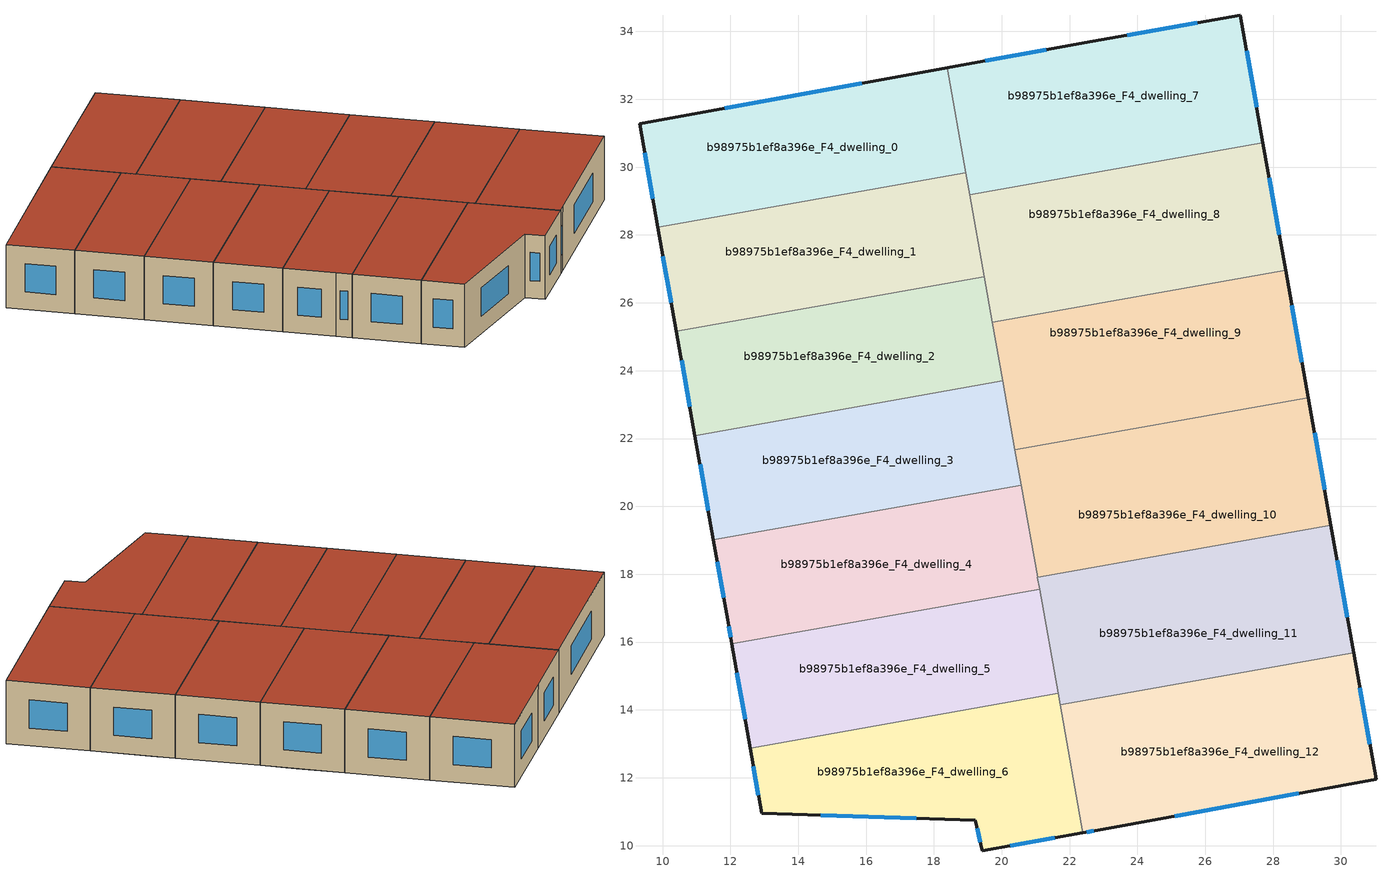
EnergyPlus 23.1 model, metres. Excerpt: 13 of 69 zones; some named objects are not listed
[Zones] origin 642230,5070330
b98975b1ef8a396e_F4_dwelling_0
 floor to b98975b1ef8a396e_F3_dwelling_0 (EU_floor_Construction): 18.39,32.93 18.94,29.84 9.86,28.23 9.32,31.27 z12
 wall outside (EU_wall_Construction): 18.39,32.93 9.32,31.27 9.86,28.23 z12:15
 wall to b98975b1ef8a396e_F4_dwelling_1 (EU_wall_Construction): 9.86,28.23 18.94,29.84 z12:15
 wall to b98975b1ef8a396e_F4_dwelling_7 (EU_wall_Construction): 18.94,29.84 18.39,32.93 z12:15
 window (EU_Window_Construction): 15.88,32.47 11.83,31.73 / 9.47,30.43 9.71,29.07 z12.83:14.17
 roof outside (EU_roof_Construction): 18.94,29.84 18.39,32.93 9.32,31.27 9.86,28.23 z15
b98975b1ef8a396e_F4_dwelling_1
 floor to b98975b1ef8a396e_F3_dwelling_1 (EU_floor_Construction): 18.94,29.84 19.48,26.77 10.41,25.16 9.86,28.23 z12
 wall outside (EU_wall_Construction): 9.86,28.23 10.41,25.16 z12:15
 wall to b98975b1ef8a396e_F4_dwelling_2 (EU_wall_Construction): 10.41,25.16 19.48,26.77 z12:15
 wall to b98975b1ef8a396e_F4_dwelling_8 (EU_wall_Construction): 19.48,26.77 19.05,29.19 z12:15
 wall to b98975b1ef8a396e_F4_dwelling_7 (EU_wall_Construction): 19.05,29.19 18.94,29.84 z12:15
 window (EU_Window_Construction): 10.01,27.38 10.26,26.01 z12.83:14.17
 roof outside (EU_roof_Construction): 19.48,26.77 18.94,29.84 9.86,28.23 10.41,25.16 z15
b98975b1ef8a396e_F4_dwelling_10
 floor to b98975b1ef8a396e_F3_dwelling_11 (EU_floor_Construction): 29.32,21.59 29.7,19.45 21.05,17.91 20.67,20.06 z12
 floor to b98975b1ef8a396e_F3_dwelling_10 (EU_floor_Construction): 29.04,23.21 29.32,21.59 20.67,20.06 20.39,21.67 z12
 wall outside (EU_wall_Construction): 29.7,19.45 29.04,23.21 z12:15
 wall to b98975b1ef8a396e_F4_dwelling_9 (EU_wall_Construction): 29.04,23.21 20.39,21.67 z12:15
 wall to b98975b1ef8a396e_F4_dwelling_11 (EU_wall_Construction): 21.05,17.91 29.7,19.45 z12:15
 wall to b98975b1ef8a396e_F4_dwelling_4 (EU_wall_Construction): 20.57,20.63 21.05,17.91 z12:15
 wall to b98975b1ef8a396e_F4_dwelling_3 (EU_wall_Construction): 20.39,21.67 20.57,20.63 z12:15
 window (EU_Window_Construction): 29.52,20.49 29.22,22.16 z12.83:14.17
 roof outside (EU_roof_Construction): 29.7,19.45 29.04,23.21 20.39,21.67 21.05,17.91 z15
b98975b1ef8a396e_F4_dwelling_11
 floor to b98975b1ef8a396e_F3_dwelling_12 (EU_floor_Construction): 29.89,18.37 30.37,15.69 21.72,14.16 21.24,16.84 z12
 floor to b98975b1ef8a396e_F3_dwelling_11 (EU_floor_Construction): 29.7,19.45 29.89,18.37 21.24,16.84 21.05,17.91 z12
 wall outside (EU_wall_Construction): 30.37,15.69 29.7,19.45 z12:15
 wall to b98975b1ef8a396e_F4_dwelling_12 (EU_wall_Construction): 21.72,14.16 30.37,15.69 z12:15
 wall to b98975b1ef8a396e_F4_dwelling_5 (EU_wall_Construction): 21.12,17.56 21.66,14.49 z12:15
 wall to b98975b1ef8a396e_F4_dwelling_4 (EU_wall_Construction): 21.05,17.91 21.12,17.56 z12:15
 wall to b98975b1ef8a396e_F4_dwelling_6 (EU_wall_Construction): 21.66,14.49 21.72,14.16 z12:15
 window (EU_Window_Construction): 30.18,16.73 29.89,18.41 z12.83:14.17
 roof outside (EU_roof_Construction): 30.37,15.69 29.7,19.45 21.05,17.91 21.72,14.16 z15
b98975b1ef8a396e_F4_dwelling_12
 floor to b98975b1ef8a396e_F3_dwelling_13 (EU_floor_Construction): 30.46,15.15 31.03,11.95 22.82,10.45 22.39,10.38 21.82,13.62 z12
 floor to b98975b1ef8a396e_F3_dwelling_12 (EU_floor_Construction): 30.37,15.69 30.46,15.15 21.82,13.62 21.72,14.16 z12
 wall outside (EU_wall_Construction): 22.39,10.38 22.82,10.45 31.03,11.95 30.37,15.69 z12:15
 wall to b98975b1ef8a396e_F4_dwelling_6 (EU_wall_Construction): 21.72,14.16 22.39,10.38 z12:15
 window (EU_Window_Construction): 30.85,12.99 30.55,14.66 / 25.1,10.87 28.76,11.54 / 22.51,10.4 22.7,10.43 z12.83:14.17
 roof outside (EU_roof_Construction): 31.03,11.95 30.37,15.69 21.72,14.16 22.39,10.38 22.82,10.45 z15
b98975b1ef8a396e_F4_dwelling_2
 floor to b98975b1ef8a396e_F3_dwelling_2 (EU_floor_Construction): 19.48,26.77 20.03,23.7 10.95,22.09 10.41,25.16 z12
 wall outside (EU_wall_Construction): 10.41,25.16 10.95,22.09 z12:15
 wall to b98975b1ef8a396e_F4_dwelling_3 (EU_wall_Construction): 10.95,22.09 20.03,23.7 z12:15
 wall to b98975b1ef8a396e_F4_dwelling_9 (EU_wall_Construction): 20.03,23.7 19.72,25.43 z12:15
 wall to b98975b1ef8a396e_F4_dwelling_8 (EU_wall_Construction): 19.72,25.43 19.48,26.77 z12:15
 window (EU_Window_Construction): 10.56,24.31 10.8,22.94 z12.83:14.17
 roof outside (EU_roof_Construction): 20.03,23.7 19.48,26.77 10.41,25.16 10.95,22.09 z15
b98975b1ef8a396e_F4_dwelling_3
 floor to b98975b1ef8a396e_F3_dwelling_3 (EU_floor_Construction): 20.03,23.7 20.57,20.63 11.5,19.02 10.95,22.09 z12
 wall outside (EU_wall_Construction): 10.95,22.09 11.5,19.02 z12:15
 wall to b98975b1ef8a396e_F4_dwelling_4 (EU_wall_Construction): 11.5,19.02 20.57,20.63 z12:15
 wall to b98975b1ef8a396e_F4_dwelling_9 (EU_wall_Construction): 20.39,21.67 20.03,23.7 z12:15
 window (EU_Window_Construction): 11.11,21.24 11.35,19.87 z12.83:14.17
 roof outside (EU_roof_Construction): 20.57,20.63 20.03,23.7 10.95,22.09 11.5,19.02 z15
b98975b1ef8a396e_F4_dwelling_4
 floor to b98975b1ef8a396e_F3_dwelling_4 (EU_floor_Construction): 20.57,20.63 21.12,17.55 12.05,15.95 11.92,16.66 11.5,19.02 z12
 wall outside (EU_wall_Construction): 11.5,19.02 11.92,16.66 12.05,15.95 z12:15
 wall to b98975b1ef8a396e_F4_dwelling_5 (EU_wall_Construction): 12.05,15.95 21.12,17.55 z12:15
 window (EU_Window_Construction): 11.62,18.36 11.8,17.31 / 11.95,16.46 12.01,16.14 z12.83:14.17
 roof outside (EU_roof_Construction): 21.12,17.55 20.57,20.63 11.5,19.02 11.92,16.66 12.05,15.95 z15
b98975b1ef8a396e_F4_dwelling_5
 floor to b98975b1ef8a396e_F3_dwelling_5 (EU_floor_Construction): 21.12,17.55 21.66,14.49 12.58,12.87 12.05,15.95 z12
 wall outside (EU_wall_Construction): 12.05,15.95 12.58,12.87 z12:15
 wall to b98975b1ef8a396e_F4_dwelling_6 (EU_wall_Construction): 12.58,12.87 21.66,14.49 z12:15
 window (EU_Window_Construction): 12.19,15.09 12.43,13.72 z12.83:14.17
 roof outside (EU_roof_Construction): 21.66,14.49 21.12,17.55 12.05,15.95 12.58,12.87 z15
b98975b1ef8a396e_F4_dwelling_6
 floor to b98975b1ef8a396e_F3_dwelling_6 (EU_floor_Construction): 21.66,14.49 22.39,10.38 19.42,9.86 19.22,10.75 12.92,10.96 12.58,12.87 z12
 wall outside (EU_wall_Construction): 12.58,12.87 12.92,10.96 19.22,10.75 19.42,9.86 22.39,10.38 z12:15
 window (EU_Window_Construction): 14.66,10.9 17.48,10.81 / 12.68,12.34 12.83,11.49 / 20.24,10 21.57,10.23 / 19.28,10.51 19.37,10.1 z12.83:14.17
 roof outside (EU_roof_Construction): 22.39,10.38 21.66,14.49 12.58,12.87 12.92,10.96 19.22,10.75 19.42,9.86 z15
b98975b1ef8a396e_F4_dwelling_7
 floor to b98975b1ef8a396e_F3_dwelling_7 (EU_floor_Construction): 27.04,34.47 27.6,31.26 18.96,29.72 18.39,32.93 22.43,33.67 z12
 floor to b98975b1ef8a396e_F3_dwelling_8 (EU_floor_Construction): 27.6,31.26 27.7,30.72 19.05,29.19 18.96,29.72 z12
 wall outside (EU_wall_Construction): 27.7,30.72 27.04,34.47 22.43,33.67 18.39,32.93 z12:15
 wall to b98975b1ef8a396e_F4_dwelling_8 (EU_wall_Construction): 19.05,29.19 27.7,30.72 z12:15
 window (EU_Window_Construction): 21.31,33.47 19.51,33.14 / 25.76,34.25 23.71,33.89 / 27.52,31.76 27.22,33.43 z12.83:14.17
 roof outside (EU_roof_Construction): 27.7,30.72 27.04,34.47 22.43,33.67 18.39,32.93 19.05,29.19 z15
b98975b1ef8a396e_F4_dwelling_8
 floor to b98975b1ef8a396e_F3_dwelling_8 (EU_floor_Construction): 27.7,30.72 28.18,28.04 19.53,26.5 19.05,29.19 z12
 floor to b98975b1ef8a396e_F3_dwelling_9 (EU_floor_Construction): 28.18,28.04 28.37,26.96 19.72,25.43 19.53,26.5 z12
 wall outside (EU_wall_Construction): 28.37,26.96 27.7,30.72 z12:15
 wall to b98975b1ef8a396e_F4_dwelling_9 (EU_wall_Construction): 19.72,25.43 28.37,26.96 z12:15
 window (EU_Window_Construction): 28.18,28 27.89,29.68 z12.83:14.17
 roof outside (EU_roof_Construction): 28.37,26.96 27.7,30.72 19.05,29.19 19.72,25.43 z15
b98975b1ef8a396e_F4_dwelling_9
 floor to b98975b1ef8a396e_F3_dwelling_10 (EU_floor_Construction): 28.75,24.82 29.04,23.21 20.39,21.67 20.1,23.28 z12
 floor to b98975b1ef8a396e_F3_dwelling_9 (EU_floor_Construction): 28.37,26.96 28.75,24.82 20.1,23.28 19.72,25.43 z12
 wall outside (EU_wall_Construction): 29.04,23.21 28.37,26.96 z12:15
 window (EU_Window_Construction): 28.85,24.25 28.55,25.92 z12.83:14.17
 roof outside (EU_roof_Construction): 29.04,23.21 28.37,26.96 19.72,25.43 20.39,21.67 z15
[Building]
EU S2 Campaign: North Axis=0; Terrain=City; Solar Distribution=FullExterior
[Site:Location]
Lyon-Bron: Latitude=45.75; Longitude=5; Time Zone=1; Elevation=198
[SizingPeriod:WeatherFileDays]
AnnualSizingPeriod: Begin Month=1; Begin Day of Month=1; End Month=12; End Day of Month=31; Day of Week for Start Day=Monday; Use Weather File Daylight Saving Period=No; Use Weather File Rain and Snow Indicators=No
[MATERIAL]
EU_InternalMass_Material: Roughness=MediumRough; Thickness=0.1; Conductivity=1; Density=1800; Specific Heat=900; Thermal Absorptance=0.9; Solar Absorptance=0.7; Visible Absorptance=0.7
[MATERIAL:NOMASS] Roughness=MediumRough; Thermal Absorptance=0.9; Solar Absorptance=0.7; Visible Absorptance=0.7
Name | Thermal Resistance
EU_wall_NoMass | 1.97775
EU_roof_NoMass | 1.81626
EU_floor_NoMass | 1.84812
[WINDOWMATERIAL:SIMPLEGLAZINGSYSTEM]
EU_Window_SimpleGlazing: UFactor=3.27502; Solar Heat Gain Coefficient=0.76; Visible Transmittance=0.76
[CONSTRUCTION]
EU_wall_Construction: EU_wall_NoMass
EU_roof_Construction: EU_roof_NoMass
EU_floor_Construction: EU_floor_NoMass
EU_InternalMass_Construction: EU_InternalMass_Material
EU_Window_Construction: EU_Window_SimpleGlazing
[ZONE] Type=1; Multiplier=1; Ceiling Height=autocalculate; Floor Area=autocalculate; Part of Total Floor Area=Yes
Name | Volume
b98975b1ef8a396e_F4_dwelling_0; b98975b1ef8a396e_F4_dwelling_2 | 86.1929
b98975b1ef8a396e_F4_dwelling_1 | 86.2163
b98975b1ef8a396e_F4_dwelling_10; b98975b1ef8a396e_F4_dwelling_11 | 100.557
b98975b1ef8a396e_F4_dwelling_12 | 100.57
b98975b1ef8a396e_F4_dwelling_3 | 86.2112
b98975b1ef8a396e_F4_dwelling_4; b98975b1ef8a396e_F4_dwelling_6 | 86.2024
b98975b1ef8a396e_F4_dwelling_5 | 86.2017
b98975b1ef8a396e_F4_dwelling_7 | 100.549
b98975b1ef8a396e_F4_dwelling_8 | 100.591
b98975b1ef8a396e_F4_dwelling_9 | 100.558
[INTERNALMASS] Construction=EU_InternalMass_Construction
Name | Zone or ZoneList | Surface Area
b98975b1ef8a396e_F4_dwelling_0_EU_InternalMass | b98975b1ef8a396e_F4_dwelling_0 | 28.7312
b98975b1ef8a396e_F4_dwelling_1_EU_InternalMass | b98975b1ef8a396e_F4_dwelling_1 | 28.7387
b98975b1ef8a396e_F4_dwelling_2_EU_InternalMass | b98975b1ef8a396e_F4_dwelling_2 | 28.7308
b98975b1ef8a396e_F4_dwelling_3_EU_InternalMass | b98975b1ef8a396e_F4_dwelling_3 | 28.7368
b98975b1ef8a396e_F4_dwelling_4_EU_InternalMass | b98975b1ef8a396e_F4_dwelling_4 | 28.7337
b98975b1ef8a396e_F4_dwelling_5_EU_InternalMass | b98975b1ef8a396e_F4_dwelling_5 | 28.7341
b98975b1ef8a396e_F4_dwelling_6_EU_InternalMass | b98975b1ef8a396e_F4_dwelling_6 | 28.7337
b98975b1ef8a396e_F4_dwelling_7_EU_InternalMass | b98975b1ef8a396e_F4_dwelling_7 | 33.5163
b98975b1ef8a396e_F4_dwelling_8_EU_InternalMass | b98975b1ef8a396e_F4_dwelling_8 | 33.5303
b98975b1ef8a396e_F4_dwelling_9_EU_InternalMass | b98975b1ef8a396e_F4_dwelling_9 | 33.519
b98975b1ef8a396e_F4_dwelling_10_EU_InternalMass | b98975b1ef8a396e_F4_dwelling_10 | 33.519
b98975b1ef8a396e_F4_dwelling_11_EU_InternalMass | b98975b1ef8a396e_F4_dwelling_11 | 33.519
b98975b1ef8a396e_F4_dwelling_12_EU_InternalMass | b98975b1ef8a396e_F4_dwelling_12 | 33.5234
[OTHEREQUIPMENT] Fuel Type=Electricity; Design Level Calculation Method=Watts/Area; Power per Zone Floor Area=1; Fraction Latent=0; Fraction Radiant=0; Fraction Lost=0; Carbon Dioxide Generation Rate=0; EndUse Subcategory=EU_Step8_InternalGains
Name | Zone or ZoneList or Space or SpaceList | Schedule
EU_Step8_InternalGain_b98975b1ef8a396e_F4_dwelling_0_f000 | b98975b1ef8a396e_F4_dwelling_0 | EU_Step8_GainSchedule_b98975b1ef8a396e_F4_dwelling_0_f000
EU_Step8_InternalGain_b98975b1ef8a396e_F4_dwelling_1_f000 | b98975b1ef8a396e_F4_dwelling_1 | EU_Step8_GainSchedule_b98975b1ef8a396e_F4_dwelling_1_f000
EU_Step8_InternalGain_b98975b1ef8a396e_F4_dwelling_2_f000 | b98975b1ef8a396e_F4_dwelling_2 | EU_Step8_GainSchedule_b98975b1ef8a396e_F4_dwelling_2_f000
EU_Step8_InternalGain_b98975b1ef8a396e_F4_dwelling_3_f000 | b98975b1ef8a396e_F4_dwelling_3 | EU_Step8_GainSchedule_b98975b1ef8a396e_F4_dwelling_3_f000
EU_Step8_InternalGain_b98975b1ef8a396e_F4_dwelling_4_f000 | b98975b1ef8a396e_F4_dwelling_4 | EU_Step8_GainSchedule_b98975b1ef8a396e_F4_dwelling_4_f000
EU_Step8_InternalGain_b98975b1ef8a396e_F4_dwelling_5_f000 | b98975b1ef8a396e_F4_dwelling_5 | EU_Step8_GainSchedule_b98975b1ef8a396e_F4_dwelling_5_f000
EU_Step8_InternalGain_b98975b1ef8a396e_F4_dwelling_6_f000 | b98975b1ef8a396e_F4_dwelling_6 | EU_Step8_GainSchedule_b98975b1ef8a396e_F4_dwelling_6_f000
EU_Step8_InternalGain_b98975b1ef8a396e_F4_dwelling_7_f000 | b98975b1ef8a396e_F4_dwelling_7 | EU_Step8_GainSchedule_b98975b1ef8a396e_F4_dwelling_7_f000
EU_Step8_InternalGain_b98975b1ef8a396e_F4_dwelling_8_f000 | b98975b1ef8a396e_F4_dwelling_8 | EU_Step8_GainSchedule_b98975b1ef8a396e_F4_dwelling_8_f000
EU_Step8_InternalGain_b98975b1ef8a396e_F4_dwelling_9_f000 | b98975b1ef8a396e_F4_dwelling_9 | EU_Step8_GainSchedule_b98975b1ef8a396e_F4_dwelling_9_f000
EU_Step8_InternalGain_b98975b1ef8a396e_F4_dwelling_10_f000 | b98975b1ef8a396e_F4_dwelling_10 | EU_Step8_GainSchedule_b98975b1ef8a396e_F4_dwelling_10_f000
EU_Step8_InternalGain_b98975b1ef8a396e_F4_dwelling_11_f000 | b98975b1ef8a396e_F4_dwelling_11 | EU_Step8_GainSchedule_b98975b1ef8a396e_F4_dwelling_11_f000
EU_Step8_InternalGain_b98975b1ef8a396e_F4_dwelling_12_f000 | b98975b1ef8a396e_F4_dwelling_12 | EU_Step8_GainSchedule_b98975b1ef8a396e_F4_dwelling_12_f000
[ZONEVENTILATION:DESIGNFLOWRATE] Schedule=EU_AlwaysOn; Design Flow Rate Calculation Method=AirChanges/Hour; Air Changes per Hour=0.759424; Ventilation Type=Natural; Fan Pressure Rise=0; Fan Total Efficiency=1; Constant Term Coefficient=1; Temperature Term Coefficient=0; Velocity Term Coefficient=0; Velocity Squared Term Coefficient=0; Minimum Indoor Temperature=-100; Maximum Indoor Temperature=100; Delta Temperature=-100; Minimum Outdoor Temperature=-100; Maximum Outdoor Temperature=100; Maximum Wind Speed=40
Name | Zone or ZoneList or Space or SpaceList
EU_ConstantAir_b98975b1ef8a396e_F4_dwelling_0 | b98975b1ef8a396e_F4_dwelling_0
EU_ConstantAir_b98975b1ef8a396e_F4_dwelling_1 | b98975b1ef8a396e_F4_dwelling_1
EU_ConstantAir_b98975b1ef8a396e_F4_dwelling_2 | b98975b1ef8a396e_F4_dwelling_2
EU_ConstantAir_b98975b1ef8a396e_F4_dwelling_3 | b98975b1ef8a396e_F4_dwelling_3
EU_ConstantAir_b98975b1ef8a396e_F4_dwelling_4 | b98975b1ef8a396e_F4_dwelling_4
EU_ConstantAir_b98975b1ef8a396e_F4_dwelling_5 | b98975b1ef8a396e_F4_dwelling_5
EU_ConstantAir_b98975b1ef8a396e_F4_dwelling_6 | b98975b1ef8a396e_F4_dwelling_6
EU_ConstantAir_b98975b1ef8a396e_F4_dwelling_7 | b98975b1ef8a396e_F4_dwelling_7
EU_ConstantAir_b98975b1ef8a396e_F4_dwelling_8 | b98975b1ef8a396e_F4_dwelling_8
EU_ConstantAir_b98975b1ef8a396e_F4_dwelling_9 | b98975b1ef8a396e_F4_dwelling_9
EU_ConstantAir_b98975b1ef8a396e_F4_dwelling_10 | b98975b1ef8a396e_F4_dwelling_10
EU_ConstantAir_b98975b1ef8a396e_F4_dwelling_11 | b98975b1ef8a396e_F4_dwelling_11
EU_ConstantAir_b98975b1ef8a396e_F4_dwelling_12 | b98975b1ef8a396e_F4_dwelling_12
[HVACTEMPLATE:ZONE:IDEALLOADSAIRSYSTEM] System Availability Schedule=EU_AlwaysOn; Maximum Heating Supply Air Temperature=50; Minimum Cooling Supply Air Temperature=13; Maximum Heating Supply Air Humidity Ratio=0.0156; Minimum Cooling Supply Air Humidity Ratio=0.0077; Heating Limit=NoLimit; Cooling Limit=NoLimit; Heating Availability Schedule=EU_AlwaysOn; Cooling Availability Schedule=EU_CoolingOff; Dehumidification Control Type=ConstantSensibleHeatRatio; Cooling Sensible Heat Ratio=0.7; Dehumidification Setpoint=60; Humidification Control Type=None; Humidification Setpoint=30; Outdoor Air Method=None; Outdoor Air Flow Rate per Person=0.00944; Outdoor Air Flow Rate per Zone Floor Area=0; Outdoor Air Flow Rate per Zone=0; Demand Controlled Ventilation Type=None; Outdoor Air Economizer Type=NoEconomizer; Heat Recovery Type=None; Sensible Heat Recovery Effectiveness=0.7; Latent Heat Recovery Effectiveness=0.65
Name | Template Thermostat
b98975b1ef8a396e_F4_dwelling_0 | EU_HeatOnly_b98975b1ef8a396e_F4_dwelling_0
b98975b1ef8a396e_F4_dwelling_1 | EU_HeatOnly_b98975b1ef8a396e_F4_dwelling_1
b98975b1ef8a396e_F4_dwelling_2 | EU_HeatOnly_b98975b1ef8a396e_F4_dwelling_2
b98975b1ef8a396e_F4_dwelling_3 | EU_HeatOnly_b98975b1ef8a396e_F4_dwelling_3
b98975b1ef8a396e_F4_dwelling_4 | EU_HeatOnly_b98975b1ef8a396e_F4_dwelling_4
b98975b1ef8a396e_F4_dwelling_5 | EU_HeatOnly_b98975b1ef8a396e_F4_dwelling_5
b98975b1ef8a396e_F4_dwelling_6 | EU_HeatOnly_b98975b1ef8a396e_F4_dwelling_6
b98975b1ef8a396e_F4_dwelling_7 | EU_HeatOnly_b98975b1ef8a396e_F4_dwelling_7
b98975b1ef8a396e_F4_dwelling_8 | EU_HeatOnly_b98975b1ef8a396e_F4_dwelling_8
b98975b1ef8a396e_F4_dwelling_9 | EU_HeatOnly_b98975b1ef8a396e_F4_dwelling_9
b98975b1ef8a396e_F4_dwelling_10 | EU_HeatOnly_b98975b1ef8a396e_F4_dwelling_10
b98975b1ef8a396e_F4_dwelling_11 | EU_HeatOnly_b98975b1ef8a396e_F4_dwelling_11
b98975b1ef8a396e_F4_dwelling_12 | EU_HeatOnly_b98975b1ef8a396e_F4_dwelling_12
[SIZING:ZONE] Zone Cooling Design Supply Air Temperature Input Method=SupplyAirTemperature; Zone Cooling Design Supply Air Temperature=13; Zone Heating Design Supply Air Temperature Input Method=SupplyAirTemperature; Zone Heating Design Supply Air Temperature=50; Zone Cooling Design Supply Air Humidity Ratio=0.008; Zone Heating Design Supply Air Humidity Ratio=0.008; Cooling Design Air Flow Method=DesignDay; Cooling Design Air Flow Rate=0; Cooling Minimum Air Flow per Zone Floor Area=0.000762; Cooling Minimum Air Flow=0; Cooling Minimum Air Flow Fraction=0.2; Heating Design Air Flow Method=DesignDay; Heating Design Air Flow Rate=0; Heating Maximum Air Flow per Zone Floor Area=0.002032; Heating Maximum Air Flow=0.141576; Heating Maximum Air Flow Fraction=0.3; Account for Dedicated Outdoor Air System=No; Dedicated Outdoor Air System Control Strategy=NeutralSupplyAir; Dedicated Outdoor Air Low Setpoint Temperature for Design=autosize; Dedicated Outdoor Air High Setpoint Temperature for Design=autosize; Zone Load Sizing Method=Sensible Load Only No Latent Load; Zone Latent Cooling Design Supply Air Humidity Ratio Input Method=HumidityRatioDifference; Zone Cooling Design Supply Air Humidity Ratio Difference=0.005; Zone Latent Heating Design Supply Air Humidity Ratio Input Method=HumidityRatioDifference; Zone Humidification Design Supply Air Humidity Ratio Difference=0.005
b98975b1ef8a396e_F4_dwelling_0; b98975b1ef8a396e_F4_dwelling_1; b98975b1ef8a396e_F4_dwelling_2; b98975b1ef8a396e_F4_dwelling_3; b98975b1ef8a396e_F4_dwelling_4; b98975b1ef8a396e_F4_dwelling_5; b98975b1ef8a396e_F4_dwelling_6; b98975b1ef8a396e_F4_dwelling_7; b98975b1ef8a396e_F4_dwelling_8; b98975b1ef8a396e_F4_dwelling_9; b98975b1ef8a396e_F4_dwelling_10; b98975b1ef8a396e_F4_dwelling_11; b98975b1ef8a396e_F4_dwelling_12
[SCHEDULE:CONSTANT]
Name | Hourly Value
EU_AlwaysOn | 1
EU_CoolingOff | 0
[SCHEDULE:FILE] Column Number=1; Rows to Skip at Top=0; Number of Hours of Data=8760; Column Separator=Comma; Interpolate to Timestep=No; Minutes per Item=60; Adjust Schedule for Daylight Savings=Yes
Name | File
EU_Step8_GainSchedule_b98975b1ef8a396e_F4_dwelling_0_f000 | ../../schedules/b98975b1ef8a396e/b98975b1ef8a396e_F4_dwelling_0_f000_gain.csv
EU_Step8_GainSchedule_b98975b1ef8a396e_F4_dwelling_1_f000 | ../../schedules/b98975b1ef8a396e/b98975b1ef8a396e_F4_dwelling_1_f000_gain.csv
EU_Step8_GainSchedule_b98975b1ef8a396e_F4_dwelling_2_f000 | ../../schedules/b98975b1ef8a396e/b98975b1ef8a396e_F4_dwelling_2_f000_gain.csv
EU_Step8_GainSchedule_b98975b1ef8a396e_F4_dwelling_3_f000 | ../../schedules/b98975b1ef8a396e/b98975b1ef8a396e_F4_dwelling_3_f000_gain.csv
EU_Step8_GainSchedule_b98975b1ef8a396e_F4_dwelling_4_f000 | ../../schedules/b98975b1ef8a396e/b98975b1ef8a396e_F4_dwelling_4_f000_gain.csv
EU_Step8_GainSchedule_b98975b1ef8a396e_F4_dwelling_5_f000 | ../../schedules/b98975b1ef8a396e/b98975b1ef8a396e_F4_dwelling_5_f000_gain.csv
EU_Step8_GainSchedule_b98975b1ef8a396e_F4_dwelling_6_f000 | ../../schedules/b98975b1ef8a396e/b98975b1ef8a396e_F4_dwelling_6_f000_gain.csv
EU_Step8_GainSchedule_b98975b1ef8a396e_F4_dwelling_7_f000 | ../../schedules/b98975b1ef8a396e/b98975b1ef8a396e_F4_dwelling_7_f000_gain.csv
EU_Step8_GainSchedule_b98975b1ef8a396e_F4_dwelling_8_f000 | ../../schedules/b98975b1ef8a396e/b98975b1ef8a396e_F4_dwelling_8_f000_gain.csv
EU_Step8_GainSchedule_b98975b1ef8a396e_F4_dwelling_9_f000 | ../../schedules/b98975b1ef8a396e/b98975b1ef8a396e_F4_dwelling_9_f000_gain.csv
EU_Step8_GainSchedule_b98975b1ef8a396e_F4_dwelling_10_f000 | ../../schedules/b98975b1ef8a396e/b98975b1ef8a396e_F4_dwelling_10_f000_gain.csv
EU_Step8_GainSchedule_b98975b1ef8a396e_F4_dwelling_11_f000 | ../../schedules/b98975b1ef8a396e/b98975b1ef8a396e_F4_dwelling_11_f000_gain.csv
EU_Step8_GainSchedule_b98975b1ef8a396e_F4_dwelling_12_f000 | ../../schedules/b98975b1ef8a396e/b98975b1ef8a396e_F4_dwelling_12_f000_gain.csv
